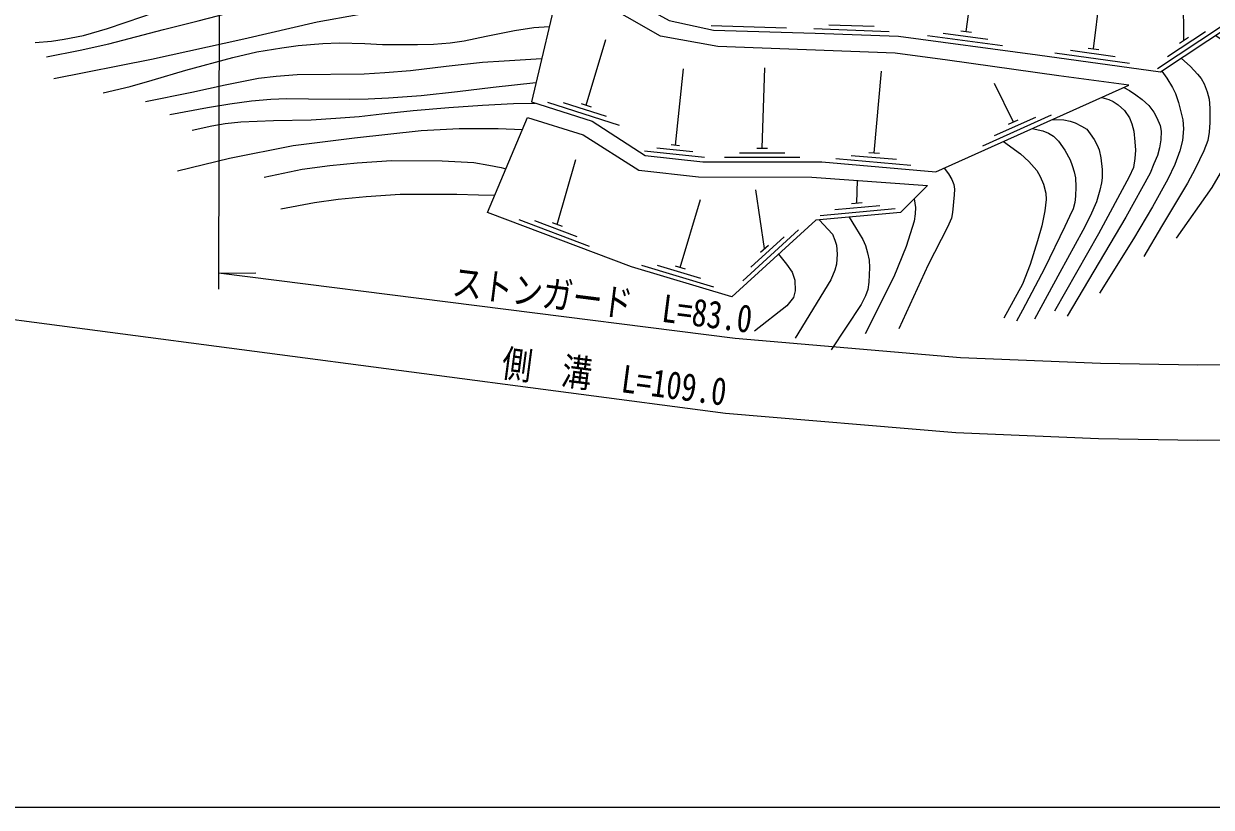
# Model space of a CAD drawing. Units: millimetres at full size, sheet at 1:1000; details may follow other scales. Extents: x 40000 to 680000, y 20000 to 380000.
# Drawn here: x 81277 to 160005, y 205000 to 256938 of the extents above; entities that cross this region are included whole.
import ezdxf
from ezdxf.enums import TextEntityAlignment as Align

# ---------------------------------------------------------------- set-up
doc = ezdxf.new("R2010")
doc.units = ezdxf.units.MM
doc.header["$LTSCALE"] = 1000
for name, color, linetype, lineweight in [('M-BGD', 7, 'Continuous', 13), ('M-STR-HTXT', 7, 'Continuous', 13), ('M-TTL-BAND', 7, 'Continuous', 25)]:
    doc.layers.add(name, color=color, linetype=linetype, lineweight=lineweight)
doc.styles.add('ＭＳ ゴシック', font='')
doc.styles.get('ＭＳ ゴシック').set_extended_font_data('MS Gothic')

msp = doc.modelspace()

# ---------------------------------------------------------------- linework, layer by layer
at = {"layer": 'M-BGD'}
for p, q in [((143757, 256417), (144499, 262000)), ((152198, 255272), (152900, 260915)), ((158197, 255849), (158151, 259722)), ((126843, 256825), (131841, 256670)), ((134659, 256877), (137657, 256768)), ((156442, 253970), (160613, 256728)), ((118561, 251545), (119869, 255898)), ((133649, 256614), (138646, 256431)), ((141199, 256153), (146155, 255491)), ((142230, 256318), (145204, 255921)), ((143410, 256463), (144104, 256370)), ((157111, 254772), (159614, 256426)), ((157905, 255656), (158489, 256042)), ((150671, 255180), (153642, 254769)), ((151851, 255320), (152544, 255224)), ((149639, 255020), (154592, 254335)), ((124481, 248894), (125016, 253945)), ((130237, 248689), (130400, 254010)), ((137659, 248382), (138152, 253793)), ((146889, 250416), (145626, 252977)), ((115997, 251735), (120759, 250212)), ((117041, 251716), (119898, 250802)), ((118227, 251651), (118894, 251438)), ((144853, 248845), (149415, 250892)), ((145643, 249528), (148380, 250756)), ((146569, 250273), (147208, 250559)), ((124203, 248924), (124760, 248865)), ((122429, 248509), (126406, 248086)), ((123256, 248723), (125643, 248469)), ((127736, 248094), (132736, 248085)), ((128737, 248392), (131737, 248387)), ((129887, 248690), (130587, 248689)), ((135117, 248002), (140098, 247567)), ((136139, 248214), (139128, 247952)), ((137311, 248412), (138008, 248351)), ((116641, 243637), (117881, 247933)), ((136512, 245063), (136544, 246549)), ((130391, 242033), (129815, 245924)), ((124791, 240790), (126138, 245279)), ((135046, 244628), (138033, 244901)), ((136164, 245031), (136861, 245095)), ((134077, 244238), (139056, 244693)), ((114090, 243960), (118767, 242192)), ((115132, 243887), (117938, 242826)), ((116313, 243761), (116968, 243514)), ((128949, 239905), (132642, 243276)), ((129485, 240800), (131701, 242823)), ((130132, 241797), (130649, 242269)), ((122224, 240931), (127014, 239499)), ((123268, 240932), (126142, 240073)), ((124455, 240890), (125126, 240690))]:
    msp.add_line(p, q, dxfattribs=at)
for points in [[(115090, 275623), (114557, 271007), (114505, 267513), (114557, 266444), (116050, 261578), (124060, 257145), (127008, 256519), (133740, 256311), (139271, 256108), (148476, 254878), (156650, 253748), (161355, 256859), (169044, 260645), (170769, 260548), (174002, 259017), (177564, 258469), (181384, 259404), (175759, 260370), (171669, 264957)], [(82038, 255693), (83117, 255780), (83951, 255909), (85237, 256163), (86829, 256626), (89181, 257416), (91666, 258272), (93660, 258883), (96573, 259654), (98017, 259996), (99686, 260225), (101269, 260501), (103757, 260597), (106761, 260882), (109399, 261351), (112060, 261761), (113986, 262161), (115737, 262598)], [(82781, 254747), (85011, 255178), (86908, 255597), (90537, 256568), (92849, 257133), (96083, 257978), (98789, 258538), (100078, 258802), (101996, 259104), (103700, 259264), (105944, 259391), (107766, 259580), (109672, 259893), (111716, 260285), (112685, 260432), (113862, 260461), (115243, 260392), (116223, 260190), (116607, 260102), (116852, 259922)], [(83260, 253308), (89755, 254596), (95859, 255934), (100734, 257076), (103440, 257542), (105513, 257821), (108842, 258237), (110823, 258546), (112885, 258808), (114187, 258889), (115296, 258901), (116174, 258851), (116595, 258825)], [(86548, 252351), (88331, 252776), (89786, 253203), (92028, 253860), (95144, 254710), (96733, 255068), (98384, 255349), (99476, 255494), (101116, 255631), (102183, 255674), (103897, 255636), (105071, 255554), (107374, 255554), (108433, 255581), (109546, 255671), (110478, 255806), (111938, 256118), (113810, 256491), (115101, 256695), (116109, 256754)], [(160314, 256170), (161323, 255448), (161665, 255107), (162133, 254639), (162367, 254244), (162520, 253872), (162652, 253483), (162701, 253151), (162701, 252501), (162664, 251792), (162562, 251289), (162290, 250357), (161962, 249535), (161378, 248369), (160055, 246087), (157689, 242735)], [(89352, 251775), (92422, 252409), (94625, 252886), (96846, 253330), (98002, 253464), (99413, 253568), (103844, 253612), (105210, 253707), (106925, 253845), (109272, 254123), (111688, 254393), (113127, 254473), (115612, 254636)], [(158012, 254648), (158637, 254106), (159103, 253594), (159328, 253318), (159529, 252955), (159736, 252432), (159870, 251934), (159910, 251341), (159910, 250392), (159877, 249748), (159768, 249208), (159511, 248510), (158948, 247318), (158440, 246380), (156697, 243503), (155536, 241507)], [(156721, 253794), (157055, 253339), (157434, 252720), (157634, 252312), (157832, 251712), (158121, 250579), (158158, 249964), (158098, 249209), (157921, 248520), (157594, 247598), (157120, 246628), (156119, 244795), (154852, 242684), (152598, 239073)], [(90956, 250920), (93465, 251397), (94945, 251639), (96377, 251834), (97664, 251947), (98711, 251980), (100159, 251972), (102878, 251931), (104120, 251972), (105463, 252028), (107615, 252190), (110043, 252441), (112401, 252741), (115237, 253039)], [(152743, 252057), (153212, 251910), (153494, 251777), (153840, 251555), (154245, 251187), (154590, 250691), (154743, 250310), (154863, 249815), (154950, 249119), (154994, 248556), (154950, 247996), (154852, 247419), (154574, 246783), (152525, 243013), (149624, 237881)], [(154199, 252710), (154581, 252516), (155004, 252233), (155427, 251924), (155858, 251514), (156201, 251083), (156405, 250700), (156616, 250193), (156679, 249813), (156671, 249246), (156578, 248707), (156451, 248204), (156189, 247642), (155948, 247042), (154343, 244111), (150446, 237548)], [(92450, 249880), (93739, 250169), (94620, 250317), (95678, 250443), (97841, 250521), (100336, 250563), (101969, 250669), (103520, 250782), (105014, 250965), (107093, 251197), (109465, 251388), (111692, 251550), (113747, 251656), (115193, 251677)], [(149467, 250587), (150241, 250574), (150656, 250486), (150992, 250367), (151413, 250156), (151750, 249940), (151974, 249643), (152248, 249272), (152449, 248892), (152581, 248590), (152691, 248047), (152774, 247282), (152768, 246729), (152720, 246398), (152619, 245905), (152395, 245133), (151983, 244180), (151486, 243236), (149959, 240441), (148293, 237365)], [(91475, 247194), (94918, 248018), (99141, 248864), (103208, 249365), (107631, 249864), (110139, 249990), (112724, 250001), (114341, 249932)], [(148141, 249992), (148837, 249831), (149213, 249690), (149553, 249479), (149889, 249144), (150306, 248569), (150642, 247916), (150787, 247532), (150917, 247131), (151006, 246723), (151022, 246119), (151002, 245512), (150961, 245084), (150852, 244661), (150613, 244159), (150302, 243488), (148956, 240724), (147486, 237961), (147092, 237215)], [(146233, 249135), (147354, 248305), (147916, 247813), (148446, 247200), (148656, 246817), (148879, 246306), (149032, 245707), (149051, 245280), (148975, 244544), (148776, 243534), (148478, 242553), (147993, 240981), (147488, 239686), (146255, 237425)], [(97217, 246773), (99726, 247297), (101563, 247545), (103381, 247716), (105649, 247876), (109025, 247860), (111123, 247739), (112118, 247571), (112925, 247403), (113233, 247310)], [(142290, 247365), (142576, 246997), (142807, 246603), (142945, 246277), (142974, 245973), (142958, 245607), (142852, 244431), (142776, 244047), (142526, 243449), (141231, 240965), (139287, 236722)], [(98331, 244663), (100555, 245094), (102119, 245305), (103980, 245491), (106237, 245643), (109997, 245634), (111434, 245600), (112496, 245566)], [(140299, 245323), (140392, 244760), (140367, 244327), (140304, 243855), (139773, 242169), (138964, 240151), (137055, 236375)], [(135995, 244112), (136411, 243425), (136903, 242639), (137079, 242237), (137224, 241745), (137325, 241262), (137343, 240771), (137299, 239816), (137228, 239319), (137075, 238902), (136802, 238336), (134814, 235323)], [(134020, 243932), (134884, 242991), (135054, 242593), (135161, 242262), (135196, 241657), (135161, 241009), (135051, 240593), (134786, 239972), (132430, 236103)], [(131319, 241662), (131856, 240995), (132229, 240476), (132391, 239945), (132412, 239243), (132314, 238802), (131863, 238242), (129730, 236568)]]:
    msp.add_lwpolyline(points, dxfattribs=at)
for points in [[(116852, 259922), (114937, 251759), (118965, 250471), (122480, 248202), (126292, 247796), (134180, 247782), (141746, 247121), (154537, 252862), (149900, 253497), (142526, 254517), (139039, 254990), (127299, 255435), (123497, 256112)], [(112014, 244423), (114676, 250724), (118356, 249566), (122052, 247225), (126016, 246788), (133529, 246760), (141191, 246223), (139407, 244424), (133781, 243910), (128214, 238827), (121563, 240815)]]:
    msp.add_lwpolyline(points, close=True, dxfattribs=at)
at = {"layer": 'M-STR-HTXT'}
for p, q in [((94233, 267063), (94198, 239345)), ((94199, 240403), (96654, 240436))]:
    msp.add_line(p, q, dxfattribs=at)
for points in [[(177504, 234775), (169502, 234412), (159121, 234308), (152670, 234414), (143379, 234803), (128439, 236065), (94199, 240403)], [(177470, 229768), (169640, 229413), (159105, 229308), (152524, 229416), (143063, 229812), (127810, 231105), (65322, 239318)]]:
    msp.add_lwpolyline(points, dxfattribs=at)
at = {"layer": 'M-TTL-BAND'}
msp.add_line((40000, 205000), (579000, 205000), dxfattribs=at)

# ---------------------------------------------------------------- texts
at = {"layer": 'M-STR-HTXT', "style": 'ＭＳ ゴシック', "width": 0.8}
for s, rotation, p in [('ストンガード\u3000L=83.0', 352.779, (119460, 237151)), ('側\u3000溝\u3000L=109.0', 352.512, (120238, 232048))]:
    msp.add_text(s, height=1833, rotation=rotation, dxfattribs=at).set_placement(p, align=Align.BOTTOM_CENTER)

doc.saveas('drawing.dxf')
